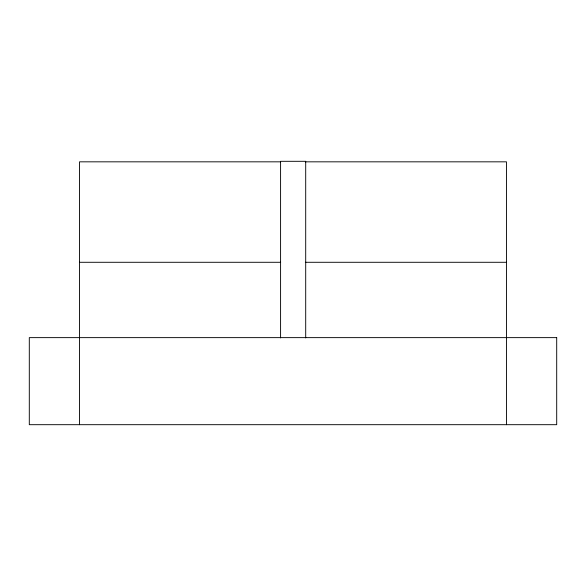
<?xml version="1.0" encoding="UTF-8"?>
<svg xmlns="http://www.w3.org/2000/svg" width="586" height="586" viewBox="0 0 586 586"><rect width="100%" height="100%" fill="white"/><g stroke="black" fill="none" stroke-linecap="round" stroke-linejoin="round"><path stroke-width="0.88" d="M280.657 161.831L79.528 161.831L79.528 424.689M305.343 161.831L506.472 161.831L506.472 424.689M79.528 262.286L280.657 262.286M305.343 262.286L506.472 262.286M305.702 337.91L305.702 161.311L280.584 161.311L280.584 337.91M556.7 337.631L29.3 337.631L29.3 424.689L556.7 424.689L556.7 337.631"/></g></svg>
